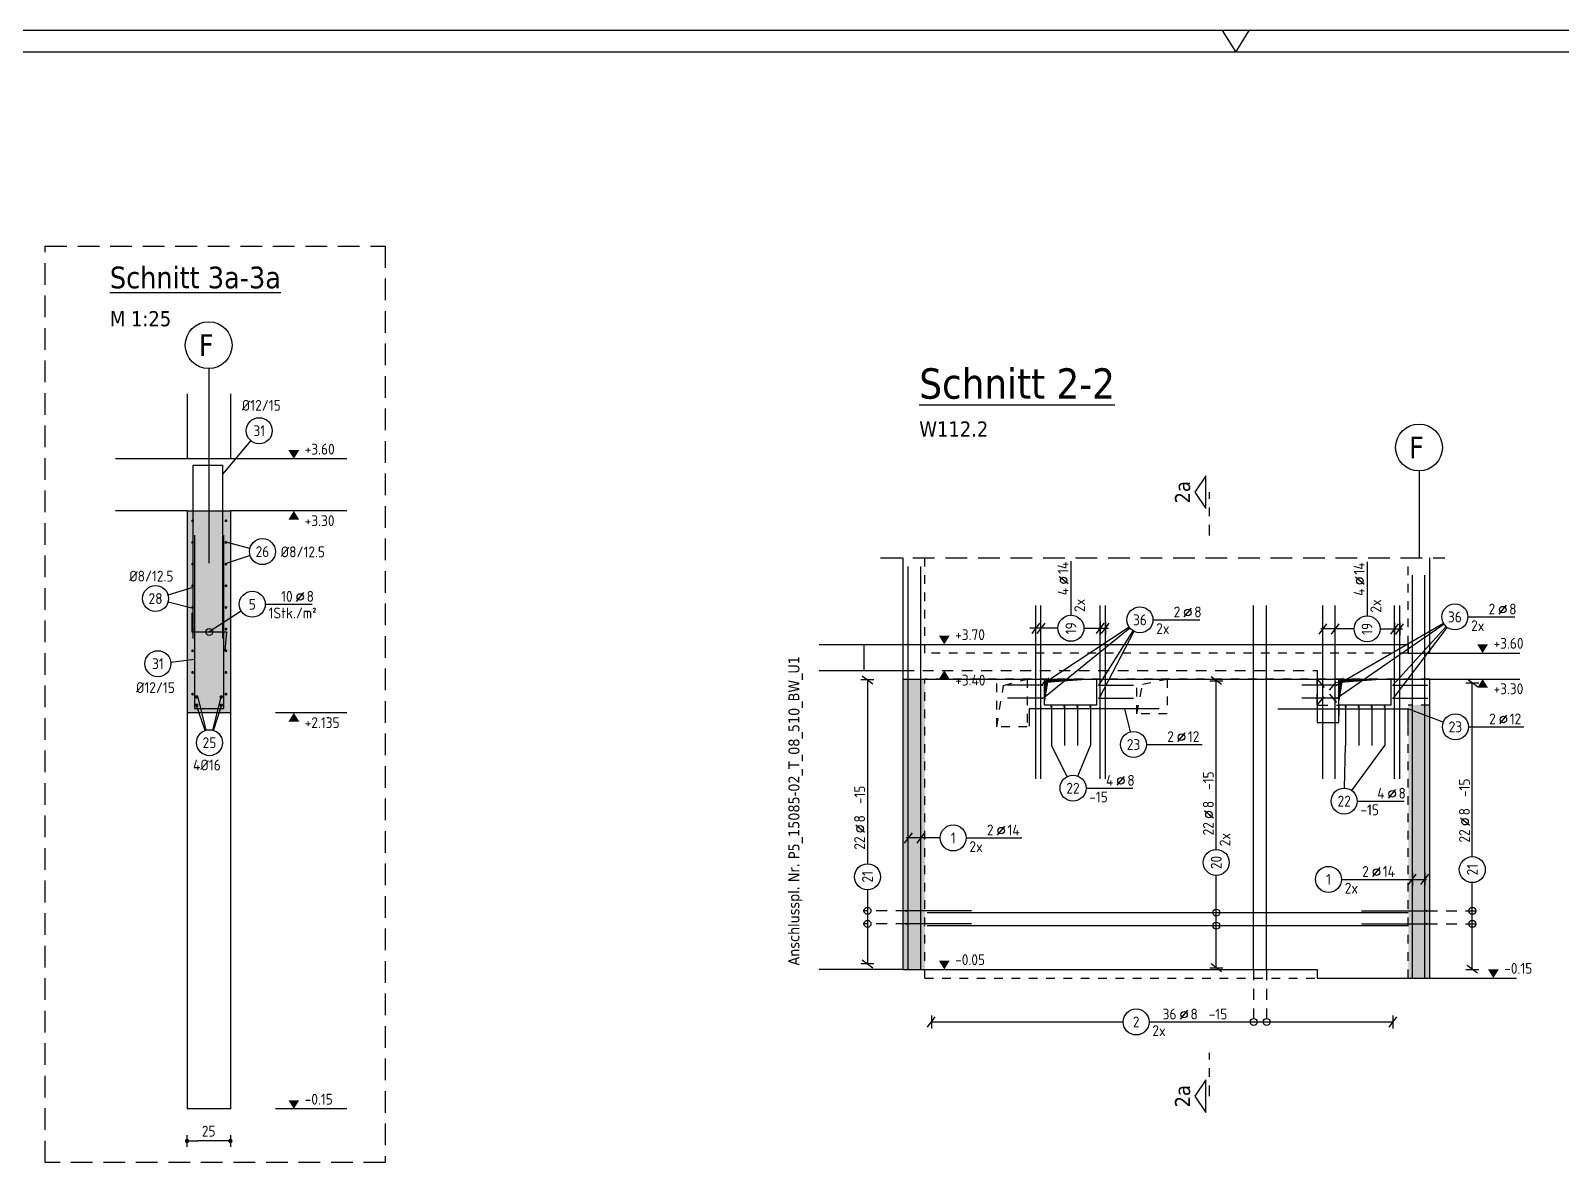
# Model space of a CAD drawing. Extents: x -7.1 to 83.9, y -5.7 to 50.5.
# Drawn here: x 21.82 to 39.48, y 30.4 to 43.46 of the extents above; entities that cross this region are included whole.
import ezdxf
from ezdxf.enums import TextEntityAlignment as Align

# ---------------------------------------------------------------- set-up
doc = ezdxf.new("R2010")
doc.units = 0
doc.header["$LTSCALE"] = 0.5
for name, pattern in [('AUSGEZOGEN', [1000.01, 1000, 0.01]), ('DASHDOTSMALL', [1.05, 0.5, -0.25, 0.05, -0.25]), ('DASHED', [0.75, 0.5, -0.25]), ('DOT', [0.175, 0.05, -0.125]), ('HIDDEN', [0.375, 0.25, -0.125]), ('HIDDEN2', [0.187, 0.125, -0.062]), ('PUNKT', [0.175, 0.05, -0.125]), ('STRICHLINIE', [0.75, 0.5, -0.25]), ('STRICHPUNKT2', [0.55, 0.25, -0.125, 0.05, -0.125]), ('VERDECKT', [0.375, 0.25, -0.125])]:
    doc.linetypes.add(name, pattern=pattern)
for name, color, linetype in [('ACHSEN', 7, 'Continuous'), ('AFU', 7, 'Continuous'), ('BETON', 7, 'Continuous'), ('DETAIL', 7, 'Continuous'), ('DRUEBER', 7, 'Continuous'), ('grau_mittel', 7, 'Continuous'), ('HILFE', 7, 'Continuous'), ('koten', 7, 'Continuous'), ('MASSE', 7, 'Continuous'), ('OBJEKT', 7, 'Continuous'), ('RAHMEN', 7, 'Continuous'), ('RND', 7, 'Continuous'), ('RND-1', 7, 'Continuous'), ('SCHATTEN', 15, 'Continuous'), ('SCHNITTE', 7, 'Continuous'), ('SFP_Achsen', 7, 'Continuous'), ('TEXT', 7, 'Continuous'), ('VERDECKT', 7, 'Continuous'), ('WBZ', 7, 'Continuous')]:
    doc.layers.add(name, color=color, linetype=linetype)
doc.layers.add('NOPLOT', color=7, linetype='Continuous', plot=False)
doc.styles.add('helv', font='tahoma.ttf')
doc.styles.add('txt', font='isocp.shx')
doc.linetypes.add('AFU_50K', pattern='A,0.15,["/",Standard,S=0.2,R=0,X=-0.01,Y=-0.1],0.07,["/",Standard,S=0.2,R=0,X=-0.01,Y=-0.1],0.15', length=0.37)
doc.linetypes.add('AFU_50L', pattern='A,0.75,["/",Standard,S=0.2,R=0,X=-0.01,Y=-0.1],0.07,["/",Standard,S=0.2,R=0,X=-0.01,Y=-0.1],0.75', length=1.57)
doc.linetypes.add('AFU_50M', pattern='A,0.45,["/",Standard,S=0.2,R=0,X=-0.01,Y=-0.1],0.07,["/",Standard,S=0.2,R=0,X=-0.01,Y=-0.1],0.45', length=0.97)
doc.dimstyles.new('DOT_I', dxfattribs={"dimscale": 0.5, "dimtxt": 0.25, "dimasz": 0.25, "dimexe": 0.1, "dimexo": 0.3, "dimgap": 0.1, "dimtad": 1, "dimdec": 3, "dimzin": 3, "dimtxsty": 'txt', "dimblk": 'DOT', "dimblk1": 'DOT', "dimblk2": 'DOT', "dimsah": 1, "dimcen": 0.1, "dimse1": 1, "dimse2": 1, "dimazin": 0, "dimtfac": 1, "dimtdec": 4, "dimtix": 1, "dimtmove": 2, "dimatfit": 3, "dimfxl": 0, "dimtvp": 1, "dimtolj": 1, "dimtzin": 0, "dimarcsym": 0})

# ---------------------------------------------------------------- blocks, each defined once
blk = doc.blocks.new('okrd_o')
at = {"layer": 'koten', "color": 7, "linetype": 'Continuous'}
blk.add_solid([(-0.125, 0.202), (0.125, 0.202), (0, 0)], dxfattribs=at)
at = {"layer": 'koten', "style": 'txt'}
blk.add_attdef('OKRD', (0.25, 0.1), '', height=0.25, dxfattribs=at)
blk = doc.blocks.new('okrd_u')
at = {"layer": 'koten', "color": 7, "linetype": 'Continuous'}
blk.add_solid([(-0.125, -0.202), (0.125, -0.202), (0, 0)], dxfattribs=at)
at = {"layer": 'koten', "style": 'txt'}
blk.add_attdef('OKRD', (0.25, -0.35), '', height=0.25, dxfattribs=at)
blk = doc.blocks.new('DINA0')
at = {"layer": 'RAHMEN'}
blk.add_line((118.9, 84.1), (0, 84.1), dxfattribs=at)
at = {"layer": 'RAHMEN', "color": 7, "linetype": 'Continuous'}
for p, q in [((59.14, 84.1), (59.45, 83.6)), ((59.45, 83.6), (59.76, 84.1))]:
    blk.add_line(p, q, dxfattribs=at)
at = {"layer": 'RAHMEN', "color": 5}
blk.add_line((118.4, 83.6), (2, 83.6), dxfattribs=at)
blk = doc.blocks.new('lei_gre')
at = {"layer": 'RND', "color": 7, "linetype": 'Continuous'}
for p, q in [((-0.09, -0.12), (0.09, 0.12)), ((0, 0.15), (0, -0.15))]:
    blk.add_line(p, q, dxfattribs=at)
blk = doc.blocks.new('RND_LEI')
at = {"layer": 'RND', "color": 7, "linetype": 'Continuous'}
blk.add_line((1.022, 0.066), (1.19, 0.27), dxfattribs=at)
for centre, radius in [((0, 0), 0.3), ((1.106, 0.168), 0.075)]:
    blk.add_circle(centre, radius, dxfattribs=at)
at = {"layer": 'RND', "color": 7, "linetype": 'Continuous', "style": 'txt'}
blk.add_attdef('POSL', text='', height=0.25, dxfattribs=at).set_placement((0, 0), align=Align.MIDDLE)
blk.add_attdef('ANZ', text='', height=0.25, dxfattribs=at).set_placement((0.931, 0.057), align=Align.RIGHT)
for tag, p in [('DUM', (1.253, 0.057)), ('ABSTD', (1.674, 0.057)), ('POSTXT', (0.374, -0.327))]:
    blk.add_attdef(tag, p, '', height=0.25, dxfattribs=at)
blk = doc.blocks.new('DOT')
at = {"layer": 'MASSE', "color": 7, "linetype": 'Continuous'}
for p, q in [((0, 0), (-1, 0)), ((0, 0.54), (0, -0.54))]:
    blk.add_line(p, q, dxfattribs=at)
at = {"layer": 'MASSE', "color": 7, "linetype": 'Continuous', "const_width": 0.2}
blk.add_lwpolyline([(-0.1, 0, 1), (0.1, 0, 1)], format="xyb", close=True, dxfattribs=at)
blk = doc.blocks.new('*D43')
at = {"layer": 'Defpoints', "color": 0, "linetype": 'AUSGEZOGEN', "transparency": 16777216}
for p in [(23.629, 30.647), (23.629, 30.647), (24.129, 30.647)]:
    blk.add_point(p, dxfattribs=at)
at = {"layer": 'MASSE', "color": 0, "linetype": 'AUSGEZOGEN', "lineweight": -2, "transparency": 16777216}
blk.add_line((24.004, 30.647), (23.754, 30.647), dxfattribs=at)
at = {"layer": 'MASSE', "color": 0, "linetype": 'AUSGEZOGEN', "lineweight": -2, "transparency": 16777216, "xscale": 0.125, "yscale": 0.125, "zscale": 0.125, "rotation": 180}
blk.add_blockref('DOT', (23.629, 30.647), dxfattribs=at)
at = {"layer": 'MASSE', "color": 0, "linetype": 'AUSGEZOGEN', "lineweight": -2, "transparency": 16777216, "xscale": 0.125, "yscale": 0.125, "zscale": 0.125}
blk.add_blockref('DOT', (24.129, 30.647), dxfattribs=at)
at = {"layer": 'MASSE', "color": 0, "linetype": 'AUSGEZOGEN', "transparency": 16777216, "insert": (23.879, 30.76), "char_height": 0.125, "attachment_point": 5, "style": 'txt'}
blk.add_mtext('\\A1;25', dxfattribs=at)
blk = doc.blocks.new('RND_HIN')
at = {"layer": 'RND', "color": 7, "linetype": 'Continuous'}
blk.add_circle((0, 0), 0.3, dxfattribs=at)
at = {"layer": 'RND', "color": 7, "linetype": 'Continuous', "style": 'txt'}
blk.add_attdef('POSI', text='', height=0.25, dxfattribs=at).set_placement((0, 0), align=Align.MIDDLE)
blk = doc.blocks.new('SCHN-2')
at = {"layer": 'SCHNITTE', "color": 6, "linetype": 'Continuous'}
blk.add_lwpolyline([(0.378, 0.088), (0, 0.34), (-0.378, 0.088)], close=True, dxfattribs=at)
at = {"layer": 'SCHNITTE', "color": 1, "linetype": 'DASHDOTSMALL', "style": 'helv'}
blk.add_attdef('SCHN-2', text='', height=0.35, dxfattribs=at).set_placement((0, 0.45), align=Align.CENTER)

msp = doc.modelspace()

# ---------------------------------------------------------------- hatches: boundary and pattern name
at = {"layer": 'grau_mittel'}
msp.add_hatch(color=61, dxfattribs=at).paths.add_polyline_path([(23.629, 35.586), (24.129, 35.586), (24.129, 37.916), (23.629, 37.916)])
h = msp.add_hatch(color=61, dxfattribs=at)
h.paths.add_polyline_path([(37.965, 35.676), (37.715, 35.676), (37.715, 32.526), (37.965, 32.526)])
h.paths.add_polyline_path([(32.14, 35.976), (31.89, 35.976), (31.89, 32.626), (32.14, 32.626)])

# ---------------------------------------------------------------- linework, layer by layer
at = {"layer": 'ACHSEN', "color": 140, "linetype": 'AUSGEZOGEN'}
for p, q in [((23.879, 39.558), (23.879, 37.312)), ((37.84, 38.376), (37.84, 37.376))]:
    msp.add_line(p, q, dxfattribs=at)
at = {"layer": 'AFU', "color": 8, "linetype": 'AFU_50K'}
for p, q in [((23.629, 37.916), (24.129, 37.916)), ((37.715, 36.376), (37.715, 36.276)), ((37.715, 36.276), (37.965, 36.276)), ((36.665, 35.476), (36.915, 35.476)), ((24.129, 31.016), (23.629, 31.016))]:
    msp.add_line(p, q, dxfattribs=at)
at = {"layer": 'AFU', "color": 8, "linetype": 'AFU_50L'}
for p, q in [((31.89, 36.376), (37.715, 36.376)), ((31.89, 35.976), (37.965, 35.976)), ((31.89, 32.626), (36.665, 32.626)), ((36.665, 32.626), (36.665, 32.526)), ((36.665, 32.526), (37.965, 32.526))]:
    msp.add_line(p, q, dxfattribs=at)
at = {"layer": 'AFU', "color": 8, "linetype": 'AFU_50M'}
for p, q in [((36.665, 35.976), (36.665, 35.476)), ((36.915, 35.476), (36.915, 35.976))]:
    msp.add_line(p, q, dxfattribs=at)
at = {"layer": 'BETON', "color": 6, "linetype": 'AUSGEZOGEN'}
for p, q in [((25.471, 38.516), (22.802, 38.516)), ((23.629, 37.916), (22.802, 37.916)), ((23.629, 37.916), (23.629, 35.586)), ((25.471, 37.916), (24.129, 37.916)), ((24.129, 37.916), (24.129, 35.586)), ((31.89, 32.626), (31.89, 37.376)), ((37.965, 36.276), (37.965, 37.376)), ((30.919, 36.376), (31.44, 36.376)), ((31.44, 36.076), (31.44, 36.376)), ((37.965, 36.276), (39.003, 36.276)), ((30.919, 36.076), (31.44, 36.076)), ((37.965, 32.526), (37.965, 35.976)), ((37.965, 35.976), (39.003, 35.976)), ((24.129, 35.586), (23.629, 35.586)), ((37.965, 32.526), (37.965, 33.626)), ((31.89, 32.626), (30.919, 32.626)), ((37.965, 32.526), (38.965, 32.526))]:
    msp.add_line(p, q, dxfattribs=at)
for points in [[(33.52, 35.976), (34.12, 35.976), (34.12, 35.676), (33.52, 35.676)], [(36.915, 35.976), (37.515, 35.976), (37.515, 35.676), (36.915, 35.676)]]:
    msp.add_lwpolyline(points, close=True, dxfattribs=at)
at = {"layer": 'DETAIL', "color": 102, "linetype": 'STRICHLINIE'}
msp.add_lwpolyline([(21.994, 30.4), (21.994, 40.972), (25.915, 40.972), (25.915, 30.4)], close=True, dxfattribs=at)
at = {"layer": 'DRUEBER', "color": 7, "linetype": 'DOT'}
for p, q in [((32.14, 36.276), (32.14, 37.376)), ((37.715, 36.276), (32.14, 36.276)), ((32.14, 32.526), (32.14, 35.976)), ((37.965, 35.976), (32.14, 35.976)), ((37.965, 35.676), (37.715, 35.676))]:
    msp.add_line(p, q, dxfattribs=at)
at = {"layer": 'DRUEBER', "color": 7, "linetype": 'PUNKT'}
for p, q in [((37.715, 36.376), (37.715, 37.376)), ((37.715, 32.526), (37.715, 35.676)), ((32.14, 32.526), (37.715, 32.526))]:
    msp.add_line(p, q, dxfattribs=at)
at = {"layer": 'HILFE', "color": 102, "linetype": 'DASHED'}
msp.add_line((31.628, 37.376), (38.137, 37.376), dxfattribs=at)
at = {"layer": 'HILFE', "color": 102, "linetype": 'AUSGEZOGEN'}
for p, q in [((25.471, 35.586), (24.65, 35.586)), ((25.471, 31.016), (24.65, 31.016))]:
    msp.add_line(p, q, dxfattribs=at)
at = {"layer": 'NOPLOT', "color": 191, "linetype": 'HIDDEN'}
for p, q in [((36.665, 35.676), (36.665, 35.976)), ((36.665, 35.676), (36.915, 35.976)), ((36.665, 35.976), (36.915, 35.676)), ((36.915, 35.676), (36.915, 35.976))]:
    msp.add_line(p, q, dxfattribs=at)
at = {"layer": 'OBJEKT', "color": 7, "linetype": 'AUSGEZOGEN'}
for p, q in [((23.629, 39.266), (23.629, 38.516)), ((24.129, 39.266), (24.129, 38.516)), ((31.44, 36.376), (31.89, 36.376)), ((31.44, 36.076), (31.89, 36.076)), ((23.629, 35.586), (23.629, 31.016)), ((24.129, 35.586), (24.129, 31.016))]:
    msp.add_line(p, q, dxfattribs=at)
at = {"layer": 'RND', "color": 102, "linetype": 'AUSGEZOGEN'}
for p, q in [((24.366, 38.727), (24.039, 38.339)), ((24.354, 37.484), (24.082, 37.555)), ((24.356, 37.4), (24.082, 37.311)), ((23.41, 36.948), (23.689, 37.032)), ((23.411, 36.867), (23.699, 36.792)), ((24.255, 36.758), (23.885, 36.52)), ((33.675, 36.562), (33.351, 36.562)), ((34.495, 36.576), (33.488, 35.909)), ((34.504, 36.564), (33.507, 35.755)), ((33.975, 36.562), (34.258, 36.562)), ((37.091, 36.555), (36.707, 36.555)), ((38.124, 36.618), (36.892, 35.904)), ((38.13, 36.608), (36.897, 35.755)), ((37.391, 36.555), (37.651, 36.555)), ((38.153, 36.582), (37.54, 35.905)), ((38.163, 36.573), (37.543, 35.755)), ((34.54, 36.532), (34.147, 35.909)), ((34.551, 36.526), (34.15, 35.757)), ((23.442, 36.172), (23.714, 36.206)), ((23.838, 35.383), (23.733, 35.683)), ((23.851, 35.387), (23.757, 35.765)), ((23.925, 35.387), (24.022, 35.768)), ((23.935, 35.384), (24.028, 35.668)), ((34.511, 35.367), (34.446, 35.634)), ((38.12, 35.478), (37.71, 35.634)), ((33.781, 34.851), (33.599, 35.208)), ((33.906, 34.856), (34.049, 35.208)), ((36.981, 34.718), (36.994, 35.208)), ((37.066, 34.689), (37.444, 35.208)), ((32.317, 34.143), (31.925, 34.143)), ((36.946, 33.665), (37.926, 33.665))]:
    msp.add_line(p, q, dxfattribs=at)
at = {"layer": 'RND', "color": 7, "linetype": 'AUSGEZOGEN'}
for p, q in [((33.825, 37.336), (33.825, 36.712)), ((37.241, 37.329), (37.241, 36.705)), ((24.532, 36.839), (25.072, 36.839)), ((34.771, 36.659), (35.311, 36.659)), ((38.404, 36.693), (38.944, 36.693)), ((31.478, 35.967), (31.478, 33.845)), ((35.501, 34.01), (35.501, 35.957)), ((38.455, 33.927), (38.455, 35.931)), ((38.41, 35.425), (39.05, 35.425)), ((34.697, 35.221), (35.337, 35.221)), ((33.999, 34.717), (34.539, 34.717)), ((37.127, 34.568), (37.667, 34.568)), ((32.617, 34.143), (33.257, 34.143)), ((35.501, 32.645), (35.501, 33.71)), ((36.946, 33.665), (37.586, 33.665)), ((38.455, 32.626), (38.455, 33.627)), ((31.478, 33.545), (31.478, 32.691)), ((32.215, 32.02), (34.427, 32.02)), ((34.727, 32.02), (37.539, 32.02))]:
    msp.add_line(p, q, dxfattribs=at)
at = {"layer": 'RND', "color": 102, "linetype": 'VERDECKT'}
for p, q in [((31.929, 33.302), (31.428, 33.302)), ((37.927, 33.302), (38.505, 33.302)), ((31.929, 33.152), (31.428, 33.152)), ((37.927, 33.152), (38.505, 33.152)), ((35.932, 32.626), (35.932, 31.97)), ((36.082, 32.626), (36.082, 31.97))]:
    msp.add_line(p, q, dxfattribs=at)
at = {"layer": 'RND', "color": 1, "linetype": 'AUSGEZOGEN'}
for points in [[(23.699, 36.444), (23.699, 38.444), (24.039, 38.444), (24.039, 36.444)], [(23.714, 37.636), (23.714, 35.636), (24.054, 35.636), (24.054, 37.636)], [(31.948, 32.626), (31.948, 37.276)], [(32.092, 32.626), (32.092, 37.276)], [(37.764, 32.526), (37.764, 37.176)], [(37.908, 32.526), (37.908, 37.176)], [(33.419, 34.826), (33.419, 36.826)], [(33.477, 34.826), (33.477, 36.826)], [(34.164, 34.826), (34.164, 36.826)], [(34.222, 34.826), (34.222, 36.826)], [(35.932, 32.626), (35.932, 36.826)], [(36.082, 32.626), (36.082, 36.826)], [(36.729, 34.826), (36.729, 36.826)], [(36.872, 34.826), (36.872, 36.826)], [(37.559, 34.826), (37.559, 36.826)], [(37.617, 34.826), (37.617, 36.826)], [(33.494, 35.904), (33.094, 35.904)], [(34.147, 35.904), (34.547, 35.904)], [(36.889, 35.904), (36.489, 35.904)], [(37.542, 35.904), (37.942, 35.904)], [(33.494, 35.754), (33.094, 35.754)], [(34.147, 35.754), (34.547, 35.754)], [(36.889, 35.754), (36.489, 35.754)], [(37.542, 35.754), (37.942, 35.754)], [(34.844, 35.634), (33.344, 35.634), (33.344, 35.434)], [(33.599, 35.658), (33.599, 35.208)], [(33.749, 35.658), (33.749, 35.208)], [(33.899, 35.658), (33.899, 35.208)], [(34.049, 35.658), (34.049, 35.208)], [(36.21, 35.634), (37.71, 35.634), (37.71, 35.434)], [(36.994, 35.658), (36.994, 35.208)], [(37.144, 35.658), (37.144, 35.208)], [(37.294, 35.658), (37.294, 35.208)], [(37.444, 35.658), (37.444, 35.208)], [(32.679, 33.302), (31.929, 33.302)], [(32.165, 33.281), (37.715, 33.281)], [(37.177, 33.302), (37.927, 33.302)], [(32.679, 33.152), (31.929, 33.152)], [(32.165, 33.131), (37.715, 33.131)], [(37.177, 33.152), (37.927, 33.152)]]:
    msp.add_lwpolyline(points, dxfattribs=at)
at = {"layer": 'RND', "color": 7, "linetype": 'AUSGEZOGEN'}
for points, const_width in [([(23.685, 37.802, 1), (23.701, 37.802, 1)], 0.016), ([(24.07, 37.802, 1), (24.086, 37.802, 1)], 0.016), ([(23.685, 37.552, 1), (23.701, 37.552, 1)], 0.016), ([(24.07, 37.552, 1), (24.086, 37.552, 1)], 0.016), ([(23.685, 37.302, 1), (23.701, 37.302, 1)], 0.016), ([(24.07, 37.302, 1), (24.086, 37.302, 1)], 0.016), ([(23.685, 37.052, 1), (23.701, 37.052, 1)], 0.016), ([(24.07, 37.052, 1), (24.086, 37.052, 1)], 0.016), ([(23.685, 36.802, 1), (23.701, 36.802, 1)], 0.016), ([(24.07, 36.802, 1), (24.086, 36.802, 1)], 0.016), ([(23.685, 36.552, 1), (23.701, 36.552, 1)], 0.016), ([(24.07, 36.552, 1), (24.086, 36.552, 1)], 0.016), ([(23.685, 36.302, 1), (23.701, 36.302, 1)], 0.016), ([(24.07, 36.302, 1), (24.086, 36.302, 1)], 0.016), ([(23.685, 36.052, 1), (23.701, 36.052, 1)], 0.016), ([(24.07, 36.052, 1), (24.086, 36.052, 1)], 0.016), ([(33.499, 35.904, -1), (33.489, 35.904, -1)], 0.01), ([(34.142, 35.904, 1), (34.152, 35.904, 1)], 0.01), ([(36.894, 35.904, -1), (36.884, 35.904, -1)], 0.01), ([(37.537, 35.904, 1), (37.547, 35.904, 1)], 0.01), ([(23.685, 35.802, 1), (23.701, 35.802, 1)], 0.016), ([(23.731, 35.77, 1), (23.751, 35.77, 1)], 0.02), ([(23.731, 35.674, 1), (23.751, 35.674, 1)], 0.02), ([(24.013, 35.77, 1), (24.033, 35.77, 1)], 0.02), ([(24.013, 35.674, 1), (24.033, 35.674, 1)], 0.02), ([(24.07, 35.802, 1), (24.086, 35.802, 1)], 0.016), ([(33.499, 35.754, -1), (33.489, 35.754, -1)], 0.01), ([(33.593, 35.658, 1), (33.606, 35.658, 1)], 0.0125), ([(33.743, 35.658, 1), (33.756, 35.658, 1)], 0.0125), ([(33.893, 35.658, 1), (33.906, 35.658, 1)], 0.0125), ([(34.043, 35.658, 1), (34.056, 35.658, 1)], 0.0125), ([(34.142, 35.754, 1), (34.152, 35.754, 1)], 0.01), ([(36.894, 35.754, -1), (36.884, 35.754, -1)], 0.01), ([(36.988, 35.658, 1), (37.001, 35.658, 1)], 0.0125), ([(37.138, 35.658, 1), (37.151, 35.658, 1)], 0.0125), ([(37.288, 35.658, 1), (37.301, 35.658, 1)], 0.0125), ([(37.438, 35.658, 1), (37.451, 35.658, 1)], 0.0125), ([(37.537, 35.754, 1), (37.547, 35.754, 1)], 0.01), ([(31.935, 33.302, -1), (31.923, 33.302, -1)], 0.0125), ([(37.921, 33.302, 1), (37.933, 33.302, 1)], 0.0125), ([(31.935, 33.152, -1), (31.923, 33.152, -1)], 0.0125), ([(37.921, 33.152, 1), (37.933, 33.152, 1)], 0.0125)]:
    msp.add_lwpolyline(points, format="xyb", close=True, dxfattribs=dict(at, const_width=const_width))
for centre in [(23.885, 36.52), (31.478, 33.302), (35.501, 33.281), (38.455, 33.302), (31.478, 33.152), (35.501, 33.131), (38.455, 33.152), (35.932, 32.02), (36.082, 32.02)]:
    msp.add_circle(centre, 0.04, dxfattribs=at)
at = {"layer": 'RND-1', "color": 1, "linetype": 'AUSGEZOGEN'}
msp.add_lwpolyline([(23.685, 36.74), (23.685, 36.52), (24.085, 36.52), (24.066, 36.301)], dxfattribs=at)
at = {"layer": 'SCHATTEN', "color": 1, "linetype": 'AUSGEZOGEN'}
for points in [[(33.52, 35.676, 0, 0.0489, 0), (33.545, 35.974, 0, 0, 0), (33.521, 35.954, 0.0456, 0, 0), (34.12, 35.976, 0, 0, 0)], [(36.915, 35.676, 0, 0.0489, 0), (36.94, 35.974, 0, 0, 0), (36.916, 35.954, 0.0456, 0, 0), (37.515, 35.976, 0, 0, 0)]]:
    msp.add_lwpolyline(points, format="xyseb", dxfattribs=at)
at = {"layer": 'SCHNITTE', "color": 6, "linetype": 'STRICHPUNKT2'}
for p, q in [((35.425, 37.631), (35.425, 38.131)), ((35.425, 31.163), (35.425, 31.663))]:
    msp.add_line(p, q, dxfattribs=at)
at = {"layer": 'SFP_Achsen', "color": 7, "linetype": 'AUSGEZOGEN'}
for centre in [(23.879, 39.828), (37.84, 38.647)]:
    msp.add_circle(centre, 0.27, dxfattribs=at)
at = {"layer": 'VERDECKT', "color": 7, "linetype": 'VERDECKT'}
for p, q in [((31.89, 36.376), (37.715, 36.376)), ((37.715, 36.276), (37.715, 36.376)), ((37.715, 36.276), (37.965, 36.276)), ((31.89, 36.076), (36.665, 36.076)), ((36.665, 36.076), (36.665, 35.976)), ((36.665, 35.976), (37.965, 35.976)), ((36.665, 35.676), (36.665, 35.476)), ((36.915, 35.676), (36.915, 35.476)), ((36.665, 35.476), (36.915, 35.476))]:
    msp.add_line(p, q, dxfattribs=at)
at = {"layer": 'VERDECKT', "color": 7, "linetype": 'HIDDEN'}
for p, q in [((36.665, 35.676), (36.915, 35.676)), ((31.89, 32.626), (36.665, 32.626)), ((36.665, 32.626), (36.665, 32.526)), ((36.665, 32.526), (37.965, 32.526))]:
    msp.add_line(p, q, dxfattribs=at)
at = {"layer": 'WBZ', "color": 102, "linetype": 'HIDDEN2'}
for p, q in [((32.97, 35.426), (33.047, 35.902)), ((33.047, 35.902), (33.32, 35.976)), ((34.585, 35.576), (34.65, 35.917)), ((34.65, 35.917), (34.935, 35.976))]:
    msp.add_line(p, q, dxfattribs=at)
for points in [[(32.97, 35.976), (33.32, 35.976), (33.32, 35.426), (32.97, 35.426)], [(34.585, 35.976), (34.935, 35.976), (34.935, 35.576), (34.585, 35.576)]]:
    msp.add_lwpolyline(points, close=True, dxfattribs=at)

# ---------------------------------------------------------------- block references
at = {"layer": 'koten', "color": 7, "linetype": 'AUSGEZOGEN', "xscale": 0.5, "yscale": 0.5, "zscale": 0.5}
for name, p, values in [('okrd_o', (24.861, 38.516), {'OKRD': '+3.60'}), ('okrd_u', (24.861, 37.916), {'OKRD': '+3.30'}), ('okrd_o', (32.364, 36.376), {'OKRD': '+3.70'}), ('okrd_o', (38.574, 36.276), {'OKRD': '+3.60'})]:
    msp.add_blockref(name, p, dxfattribs=at).add_auto_attribs(values)
at = {"layer": 'koten', "color": 7, "linetype": 'DASHED', "xscale": 0.5, "yscale": 0.5, "zscale": 0.5}
for p, values in [((32.364, 36.076), {'OKRD': '+3.40'}), ((38.574, 35.976), {'OKRD': '+3.30'})]:
    msp.add_blockref('okrd_u', p, dxfattribs=at).add_auto_attribs(values)
at = {"layer": 'koten', "color": 102, "linetype": 'AUSGEZOGEN', "xscale": 0.5, "yscale": 0.5, "zscale": 0.5}
msp.add_blockref('okrd_u', (24.861, 35.586), dxfattribs=at).add_auto_attribs({'OKRD': '+2.135'})
at = {"layer": 'koten', "color": 7, "linetype": 'AUSGEZOGEN'}
ref = msp.add_blockref('okrd_o', (32.364, 32.626), dxfattribs=dict(at, xscale=0.5, yscale=0.5, zscale=0.5))
ref.add_attrib('OKRD', '-0.05', (32.489, 32.676), dxfattribs={"layer": '0', "color": 0, "linetype": 'ByBlock', "height": 0.125, "style": 'txt'})
ref = msp.add_blockref('okrd_o', (38.698, 32.526), dxfattribs=dict(at, xscale=0.5, yscale=0.5, zscale=0.5))
ref.add_attrib('OKRD', '-0.15', (38.823, 32.576), dxfattribs={"layer": '0', "color": 0, "linetype": 'ByBlock', "height": 0.125, "style": 'txt'})
ref = msp.add_blockref('okrd_o', (24.861, 31.016), dxfattribs=dict(at, xscale=0.5, yscale=0.5, zscale=0.5))
ref.add_attrib('OKRD', '-0.15', (24.986, 31.066), dxfattribs={"layer": '0', "color": 0, "linetype": 'ByBlock', "height": 0.125, "style": 'txt'})
at = {"layer": 'RAHMEN', "color": 7, "linetype": 'AUSGEZOGEN', "xscale": 0.5, "yscale": 0.5, "zscale": 0.5}
msp.add_blockref('DINA0', (6.001, 1.407), dxfattribs=at)
at = {"layer": 'RND', "color": 7, "linetype": 'AUSGEZOGEN', "xscale": 0.5, "yscale": 0.5, "zscale": 0.5}
for name, p, values in [('RND_HIN', (24.462, 38.841), {'POSI': '31'}), ('RND_HIN', (24.499, 37.446), {'POSI': '26'}), ('RND_HIN', (23.266, 36.905), {'POSI': '28'}), ('RND_LEI', (24.382, 36.839), {'POSL': '5', 'DUM': '8', 'ANZ': '10', 'POSTXT': '1Stk./m²'}), ('RND_LEI', (34.621, 36.659), {'POSL': '36', 'DUM': '8', 'ANZ': '2', 'POSTXT': '2x'}), ('RND_LEI', (38.254, 36.693), {'POSL': '36', 'DUM': '8', 'ANZ': '2', 'POSTXT': '2x'}), ('RND_HIN', (23.293, 36.153), {'POSI': '31'}), ('RND_LEI', (38.26, 35.425), {'POSL': '23', 'DUM': '12', 'ANZ': '2'}), ('RND_HIN', (23.888, 35.242), {'POSI': '25'}), ('RND_LEI', (34.547, 35.221), {'POSL': '23', 'DUM': '12', 'ANZ': '2'}), ('RND_LEI', (33.849, 34.717), {'POSL': '22', 'DUM': '8', 'ANZ': '4', 'POSTXT': '-15'}), ('RND_LEI', (36.977, 34.568), {'POSL': '22', 'DUM': '8', 'ANZ': '4', 'POSTXT': '-15'}), ('RND_LEI', (32.467, 34.143), {'POSL': '1', 'DUM': '14', 'ANZ': '2', 'POSTXT': '2x'}), ('RND_LEI', (36.796, 33.665), {'POSL': '1', 'DUM': '14', 'ANZ': '2', 'POSTXT': '2x'}), ('RND_LEI', (34.577, 32.02), {'POSL': '2', 'DUM': '8', 'ANZ': '36', 'ABSTD': '-15', 'POSTXT': '2x'})]:
    msp.add_blockref(name, p, dxfattribs=at).add_auto_attribs(values)
at = {"layer": 'RND', "color": 7, "linetype": 'AUSGEZOGEN', "xscale": 0.5, "yscale": 0.5, "zscale": 0.5, "rotation": 90}
for p, values in [((33.825, 36.562), {'POSL': '19', 'DUM': '14', 'ANZ': '4', 'POSTXT': '2x'}), ((37.241, 36.555), {'POSL': '19', 'DUM': '14', 'ANZ': '4', 'POSTXT': '2x'}), ((35.501, 33.86), {'POSL': '20', 'DUM': '8', 'ANZ': '22', 'ABSTD': '-15', 'POSTXT': '2x'}), ((38.455, 33.777), {'POSL': '21', 'DUM': '8', 'ANZ': '22', 'ABSTD': '-15'}), ((31.478, 33.695), {'POSL': '21', 'DUM': '8', 'ANZ': '22', 'ABSTD': '-15'})]:
    msp.add_blockref('RND_LEI', p, dxfattribs=at).add_auto_attribs(values)
at = {"layer": 'RND', "color": 102, "linetype": 'AUSGEZOGEN', "xscale": 0.5, "yscale": 0.5, "zscale": 0.5, "rotation": 180}
for p in [(33.419, 36.562), (33.477, 36.562), (36.729, 36.555), (36.872, 36.555), (31.948, 34.143), (32.092, 34.143)]:
    msp.add_blockref('lei_gre', p, dxfattribs=at)
at = {"layer": 'RND', "color": 102, "linetype": 'AUSGEZOGEN', "xscale": 0.5, "yscale": 0.5, "zscale": 0.5}
for p in [(34.164, 36.562), (34.222, 36.562), (37.559, 36.555), (37.617, 36.555), (37.764, 33.665), (37.908, 33.665)]:
    msp.add_blockref('lei_gre', p, dxfattribs=at)
at = {"layer": 'RND', "color": 7, "linetype": 'AUSGEZOGEN', "xscale": 0.5, "yscale": 0.5, "zscale": 0.5}
for p, rotation in [((31.478, 35.967), 270), ((35.501, 35.957), 90), ((38.455, 35.931), 90), ((31.478, 32.691), 270), ((35.501, 32.645), 90), ((38.455, 32.626), 90)]:
    msp.add_blockref('lei_gre', p, dxfattribs=dict(at, rotation=rotation))
for p in [(32.215, 32.02), (37.539, 32.02)]:
    msp.add_blockref('lei_gre', p, dxfattribs=at)
at = {"layer": 'SCHNITTE', "color": 6, "linetype": 'STRICHPUNKT2', "xscale": 0.5, "yscale": 0.5, "zscale": 0.5, "rotation": 90}
for p in [(35.425, 38.131), (35.425, 31.163)]:
    msp.add_blockref('SCHN-2', p, dxfattribs=at).add_auto_attribs({'SCHN-2': '2a'})

# ---------------------------------------------------------------- texts
at = {"layer": 'SFP_Achsen', "color": 6, "linetype": 'AUSGEZOGEN', "style": 'helv'}
for p in [(23.765, 39.704), (37.726, 38.523)]:
    msp.add_text('F', height=0.25, dxfattribs=at).set_placement(p)
at = {"layer": 'TEXT', "color": 6, "linetype": 'AUSGEZOGEN', "style": 'helv'}
msp.add_text('%%uSchnitt 3a-3a', height=0.25, dxfattribs=at).set_placement((22.739, 40.484))
at = {"layer": 'TEXT', "color": 1, "linetype": 'AUSGEZOGEN', "style": 'helv'}
for s, p in [('M 1:25', (22.739, 40.046)), ('W112.2', (32.076, 38.773))]:
    msp.add_text(s, height=0.175, dxfattribs=at).set_placement(p)
at = {"layer": 'TEXT', "color": 5, "linetype": 'AUSGEZOGEN', "style": 'helv'}
msp.add_text('%%uSchnitt 2-2', height=0.35, dxfattribs=at).set_placement((32.076, 39.211))
at = {"layer": 'TEXT', "color": 7, "linetype": 'AUSGEZOGEN', "style": 'txt'}
for s, p in [('%%C12/15', (24.261, 39.071)), ('%%C8/12.5', (24.71, 37.381)), ('%%C8/12.5', (22.962, 37.101)), ('%%C12/15', (23.04, 35.815)), ('4%%C16', (23.699, 34.922))]:
    msp.add_text(s, height=0.125, dxfattribs=at).set_placement(p)
at = {"layer": 'TEXT', "color": 7, "linetype": 'AUSGEZOGEN', "style": 'helv'}
msp.add_text('Anschlusspl. Nr. P5_15085-02_T_08_510_BW_U1', height=0.125, rotation=90, dxfattribs=at).set_placement((30.692, 32.671))

# ---------------------------------------------------------------- dimensions: what is measured, and where the dimension line sits
at = {"layer": 'MASSE', "color": 7, "linetype": 'AUSGEZOGEN'}
dim = msp.add_linear_dim(base=(23.629, 30.647), p1=(24.129, 30.647), p2=(23.629, 30.647), dimstyle='DOT_I', override={"dimdec": 0, "dimlfac": 50}, dxfattribs=at)
dim.commit()
dim.dimension.update_dxf_attribs({"geometry": '*D43', "text_midpoint": (23.879, 30.76)})

doc.saveas('drawing.dxf')
